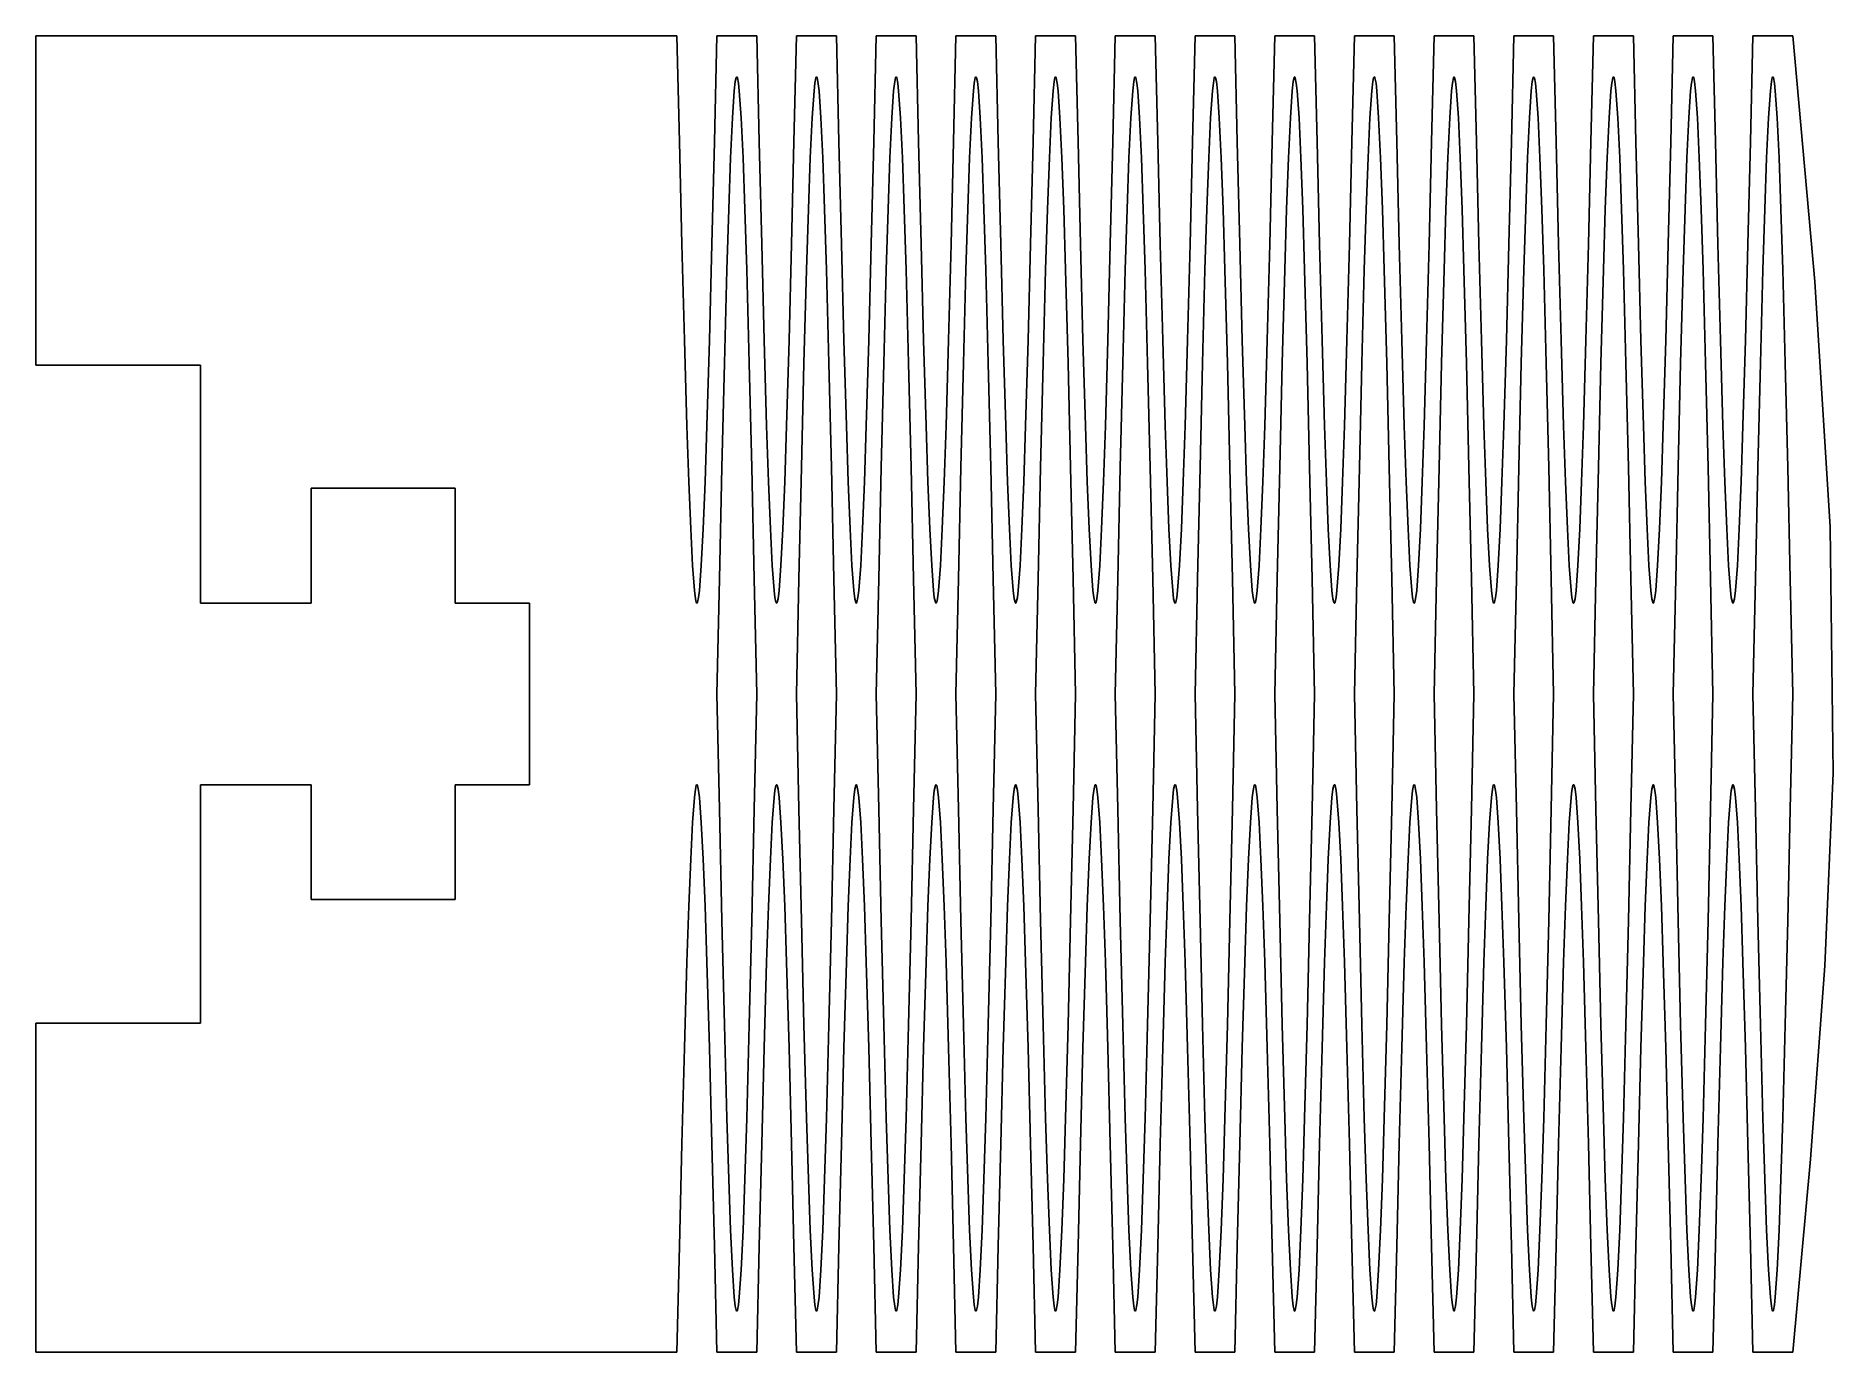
# Model space of a CAD drawing. Extents: x 1.25 to 2.61, y -1.71 to -0.71.
import ezdxf

# ---------------------------------------------------------------- set-up
doc = ezdxf.new("R2010")
doc.units = 0
doc.layers.add('VISIBLE', color=7, linetype='CONTINUOUS')

msp = doc.modelspace()

# ---------------------------------------------------------------- linework, layer by layer
at = {"layer": 'VISIBLE'}
for p, q in [((1.2487, -0.7135, 0.125), (1.7357, -0.7135, 0.125)), ((1.2487, -0.7135, 0.125), (1.2487, -0.9635, 0.125)), ((1.766, -0.7135, 0.125), (1.7963, -0.7135, 0.125)), ((1.8265, -0.7135, 0.125), (1.8568, -0.7135, 0.125)), ((1.9174, -0.7135, 0.125), (1.8871, -0.7135, 0.125)), ((1.9476, -0.7135, 0.125), (1.9779, -0.7135, 0.125)), ((2.0082, -0.7135, 0.125), (2.0385, -0.7135, 0.125)), ((2.099, -0.7135, 0.125), (2.0687, -0.7135, 0.125)), ((2.1596, -0.7135, 0.125), (2.1293, -0.7135, 0.125)), ((2.1898, -0.7135, 0.125), (2.2201, -0.7135, 0.125)), ((2.2504, -0.7135, 0.125), (2.2807, -0.7135, 0.125)), ((2.3412, -0.7135, 0.125), (2.3109, -0.7135, 0.125)), ((2.3715, -0.7135, 0.125), (2.4017, -0.7135, 0.125)), ((2.432, -0.7135, 0.125), (2.4623, -0.7135, 0.125)), ((2.5228, -0.7135, 0.125), (2.4926, -0.7135, 0.125)), ((2.5834, -0.7135, 0.125), (2.5531, -0.7135, 0.125)), ((1.2487, -0.9635, 0.125), (1.3737, -0.9635, 0.125)), ((1.3737, -0.9635, 0.125), (1.3737, -1.1445, 0.125)), ((1.4577, -1.1445, 0.125), (1.4577, -1.0572, 0.125)), ((1.4577, -1.0572, 0.125), (1.5671, -1.0572, 0.125)), ((1.5671, -1.0572, 0.125), (1.5671, -1.1445, 0.125)), ((1.3737, -1.1445, 0.125), (1.4577, -1.1445, 0.125)), ((1.5671, -1.1445, 0.125), (1.6237, -1.1445, 0.125)), ((1.6237, -1.2825, 0.125), (1.6237, -1.1445, 0.125)), ((1.3737, -1.2825, 0.125), (1.4577, -1.2825, 0.125)), ((1.3737, -1.4635, 0.125), (1.3737, -1.2825, 0.125)), ((1.4577, -1.2825, 0.125), (1.4577, -1.3697, 0.125)), ((1.5671, -1.2825, 0.125), (1.6237, -1.2825, 0.125)), ((1.5671, -1.3697, 0.125), (1.5671, -1.2825, 0.125)), ((1.4577, -1.3697, 0.125), (1.5671, -1.3697, 0.125)), ((1.2487, -1.4635, 0.125), (1.3737, -1.4635, 0.125)), ((1.2487, -1.7135, 0.125), (1.2487, -1.4635, 0.125)), ((1.2487, -1.7135, 0.125), (1.7357, -1.7135, 0.125)), ((1.766, -1.7135, 0.125), (1.7963, -1.7135, 0.125)), ((1.8265, -1.7135, 0.125), (1.8568, -1.7135, 0.125)), ((1.9174, -1.7135, 0.125), (1.8871, -1.7135, 0.125)), ((1.9476, -1.7135, 0.125), (1.9779, -1.7135, 0.125)), ((2.0082, -1.7135, 0.125), (2.0385, -1.7135, 0.125)), ((2.099, -1.7135, 0.125), (2.0687, -1.7135, 0.125)), ((2.1596, -1.7135, 0.125), (2.1293, -1.7135, 0.125)), ((2.1898, -1.7135, 0.125), (2.2201, -1.7135, 0.125)), ((2.2504, -1.7135, 0.125), (2.2807, -1.7135, 0.125)), ((2.3109, -1.7135, 0.125), (2.3412, -1.7135, 0.125)), ((2.3715, -1.7135, 0.125), (2.4017, -1.7135, 0.125)), ((2.432, -1.7135, 0.125), (2.4623, -1.7135, 0.125)), ((2.4926, -1.7135, 0.125), (2.5228, -1.7135, 0.125)), ((2.5531, -1.7135, 0.125), (2.5834, -1.7135, 0.125))]:
    msp.add_line(p, q, dxfattribs=at)
for points in [[(1.7357, -0.7135, 0.125), (1.7376, -0.7939, 0.125), (1.7395, -0.8717, 0.125), (1.7414, -0.9445, 0.125), (1.7433, -1.0098, 0.125), (1.7447, -1.0522, 0.125), (1.7461, -1.0879, 0.125), (1.7475, -1.1158, 0.125), (1.749, -1.1348, 0.125), (1.7498, -1.1412, 0.125), (1.7504, -1.1438, 0.125), (1.7506, -1.1443, 0.125), (1.7509, -1.1445, 0.125), (1.7511, -1.1443, 0.125), (1.7513, -1.1438, 0.125), (1.7521, -1.1401, 0.125), (1.7527, -1.1348, 0.125), (1.7542, -1.1158, 0.125), (1.7556, -1.0879, 0.125), (1.757, -1.0522, 0.125), (1.7584, -1.0098, 0.125), (1.7603, -0.9445, 0.125), (1.7622, -0.8717, 0.125), (1.7641, -0.7939, 0.125), (1.766, -0.7135, 0.125)], [(1.8265, -0.7135, 0.125), (1.8246, -0.7939, 0.125), (1.8228, -0.8717, 0.125), (1.8209, -0.9445, 0.125), (1.819, -1.0098, 0.125), (1.8176, -1.0522, 0.125), (1.8161, -1.0879, 0.125), (1.8147, -1.1158, 0.125), (1.8133, -1.1348, 0.125), (1.8125, -1.1412, 0.125), (1.8119, -1.1438, 0.125), (1.8116, -1.1443, 0.125), (1.8114, -1.1445, 0.125), (1.8112, -1.1443, 0.125), (1.8109, -1.1438, 0.125), (1.8101, -1.1401, 0.125), (1.8095, -1.1348, 0.125), (1.8081, -1.1158, 0.125), (1.8067, -1.0879, 0.125), (1.8053, -1.0522, 0.125), (1.8038, -1.0098, 0.125), (1.8019, -0.9445, 0.125), (1.8001, -0.8717, 0.125), (1.7982, -0.7939, 0.125), (1.7963, -0.7135, 0.125)], [(1.8568, -0.7135, 0.125), (1.8587, -0.7939, 0.125), (1.8606, -0.8717, 0.125), (1.8625, -0.9445, 0.125), (1.8644, -1.0098, 0.125), (1.8658, -1.0522, 0.125), (1.8672, -1.0879, 0.125), (1.8686, -1.1158, 0.125), (1.8701, -1.1348, 0.125), (1.8709, -1.1412, 0.125), (1.8715, -1.1438, 0.125), (1.8717, -1.1443, 0.125), (1.872, -1.1445, 0.125), (1.8722, -1.1443, 0.125), (1.8724, -1.1438, 0.125), (1.8732, -1.1401, 0.125), (1.8738, -1.1348, 0.125), (1.8753, -1.1158, 0.125), (1.8767, -1.0879, 0.125), (1.8781, -1.0522, 0.125), (1.8795, -1.0098, 0.125), (1.8814, -0.9445, 0.125), (1.8833, -0.8717, 0.125), (1.8852, -0.7939, 0.125), (1.8871, -0.7135, 0.125)], [(1.9476, -0.7135, 0.125), (1.9457, -0.7939, 0.125), (1.9439, -0.8717, 0.125), (1.942, -0.9445, 0.125), (1.9401, -1.0098, 0.125), (1.9387, -1.0522, 0.125), (1.9372, -1.0879, 0.125), (1.9358, -1.1158, 0.125), (1.9344, -1.1348, 0.125), (1.9336, -1.1412, 0.125), (1.933, -1.1438, 0.125), (1.9327, -1.1443, 0.125), (1.9325, -1.1445, 0.125), (1.9323, -1.1443, 0.125), (1.932, -1.1438, 0.125), (1.9312, -1.1401, 0.125), (1.9306, -1.1348, 0.125), (1.9292, -1.1158, 0.125), (1.9278, -1.0879, 0.125), (1.9264, -1.0522, 0.125), (1.9249, -1.0098, 0.125), (1.923, -0.9445, 0.125), (1.9211, -0.8717, 0.125), (1.9193, -0.7939, 0.125), (1.9174, -0.7135, 0.125)], [(1.9779, -0.7135, 0.125), (1.9798, -0.7939, 0.125), (1.9817, -0.8717, 0.125), (1.9836, -0.9445, 0.125), (1.9855, -1.0098, 0.125), (1.9869, -1.0522, 0.125), (1.9883, -1.0879, 0.125), (1.9897, -1.1158, 0.125), (1.9912, -1.1348, 0.125), (1.992, -1.1412, 0.125), (1.9926, -1.1438, 0.125), (1.9928, -1.1443, 0.125), (1.993, -1.1445, 0.125), (1.9933, -1.1443, 0.125), (1.9935, -1.1438, 0.125), (1.9943, -1.1401, 0.125), (1.9949, -1.1348, 0.125), (1.9964, -1.1158, 0.125), (1.9978, -1.0879, 0.125), (1.9992, -1.0522, 0.125), (2.0006, -1.0098, 0.125), (2.0025, -0.9445, 0.125), (2.0044, -0.8717, 0.125), (2.0063, -0.7939, 0.125), (2.0082, -0.7135, 0.125)], [(2.0687, -0.7135, 0.125), (2.0668, -0.7939, 0.125), (2.0649, -0.8717, 0.125), (2.0631, -0.9445, 0.125), (2.0612, -1.0098, 0.125), (2.0597, -1.0522, 0.125), (2.0583, -1.0879, 0.125), (2.0569, -1.1158, 0.125), (2.0555, -1.1348, 0.125), (2.0547, -1.1412, 0.125), (2.0541, -1.1438, 0.125), (2.0538, -1.1443, 0.125), (2.0536, -1.1445, 0.125), (2.0534, -1.1443, 0.125), (2.0531, -1.1438, 0.125), (2.0523, -1.1401, 0.125), (2.0517, -1.1348, 0.125), (2.0503, -1.1158, 0.125), (2.0489, -1.0879, 0.125), (2.0474, -1.0522, 0.125), (2.046, -1.0098, 0.125), (2.0441, -0.9445, 0.125), (2.0422, -0.8717, 0.125), (2.0404, -0.7939, 0.125), (2.0385, -0.7135, 0.125)], [(2.099, -0.7135, 0.125), (2.1009, -0.7939, 0.125), (2.1028, -0.8717, 0.125), (2.1047, -0.9445, 0.125), (2.1066, -1.0098, 0.125), (2.108, -1.0522, 0.125), (2.1094, -1.0879, 0.125), (2.1108, -1.1158, 0.125), (2.1123, -1.1348, 0.125), (2.113, -1.1412, 0.125), (2.1137, -1.1438, 0.125), (2.1139, -1.1443, 0.125), (2.1141, -1.1445, 0.125), (2.1144, -1.1443, 0.125), (2.1146, -1.1438, 0.125), (2.1154, -1.1401, 0.125), (2.116, -1.1348, 0.125), (2.1175, -1.1158, 0.125), (2.1189, -1.0879, 0.125), (2.1203, -1.0522, 0.125), (2.1217, -1.0098, 0.125), (2.1236, -0.9445, 0.125), (2.1255, -0.8717, 0.125), (2.1274, -0.7939, 0.125), (2.1293, -0.7135, 0.125)], [(2.1898, -0.7135, 0.125), (2.1879, -0.7939, 0.125), (2.186, -0.8717, 0.125), (2.1842, -0.9445, 0.125), (2.1823, -1.0098, 0.125), (2.1808, -1.0522, 0.125), (2.1794, -1.0879, 0.125), (2.178, -1.1158, 0.125), (2.1766, -1.1348, 0.125), (2.1758, -1.1412, 0.125), (2.1752, -1.1438, 0.125), (2.1749, -1.1443, 0.125), (2.1747, -1.1445, 0.125), (2.1745, -1.1443, 0.125), (2.1742, -1.1438, 0.125), (2.1734, -1.1401, 0.125), (2.1728, -1.1348, 0.125), (2.1714, -1.1158, 0.125), (2.17, -1.0879, 0.125), (2.1685, -1.0522, 0.125), (2.1671, -1.0098, 0.125), (2.1652, -0.9445, 0.125), (2.1633, -0.8717, 0.125), (2.1614, -0.7939, 0.125), (2.1596, -0.7135, 0.125)], [(2.2201, -0.7135, 0.125), (2.222, -0.7939, 0.125), (2.2239, -0.8717, 0.125), (2.2258, -0.9445, 0.125), (2.2277, -1.0098, 0.125), (2.2291, -1.0522, 0.125), (2.2305, -1.0879, 0.125), (2.2319, -1.1158, 0.125), (2.2333, -1.1348, 0.125), (2.2341, -1.1412, 0.125), (2.2348, -1.1438, 0.125), (2.235, -1.1443, 0.125), (2.2352, -1.1445, 0.125), (2.2355, -1.1443, 0.125), (2.2357, -1.1438, 0.125), (2.2365, -1.1401, 0.125), (2.2371, -1.1348, 0.125), (2.2386, -1.1158, 0.125), (2.24, -1.0879, 0.125), (2.2414, -1.0522, 0.125), (2.2428, -1.0098, 0.125), (2.2447, -0.9445, 0.125), (2.2466, -0.8717, 0.125), (2.2485, -0.7939, 0.125), (2.2504, -0.7135, 0.125)], [(2.3109, -0.7135, 0.125), (2.309, -0.7939, 0.125), (2.3071, -0.8717, 0.125), (2.3052, -0.9445, 0.125), (2.3034, -1.0098, 0.125), (2.3019, -1.0522, 0.125), (2.3005, -1.0879, 0.125), (2.2991, -1.1158, 0.125), (2.2977, -1.1348, 0.125), (2.2969, -1.1412, 0.125), (2.2963, -1.1438, 0.125), (2.296, -1.1443, 0.125), (2.2958, -1.1445, 0.125), (2.2956, -1.1443, 0.125), (2.2953, -1.1438, 0.125), (2.2945, -1.1401, 0.125), (2.2939, -1.1348, 0.125), (2.2925, -1.1158, 0.125), (2.2911, -1.0879, 0.125), (2.2896, -1.0522, 0.125), (2.2882, -1.0098, 0.125), (2.2863, -0.9445, 0.125), (2.2844, -0.8717, 0.125), (2.2825, -0.7939, 0.125), (2.2807, -0.7135, 0.125)], [(2.3412, -0.7135, 0.125), (2.3431, -0.7939, 0.125), (2.345, -0.8717, 0.125), (2.3469, -0.9445, 0.125), (2.3488, -1.0098, 0.125), (2.3502, -1.0522, 0.125), (2.3516, -1.0879, 0.125), (2.353, -1.1158, 0.125), (2.3544, -1.1348, 0.125), (2.3552, -1.1412, 0.125), (2.3559, -1.1438, 0.125), (2.3561, -1.1443, 0.125), (2.3563, -1.1445, 0.125), (2.3566, -1.1443, 0.125), (2.3568, -1.1438, 0.125), (2.3576, -1.1401, 0.125), (2.3582, -1.1348, 0.125), (2.3596, -1.1158, 0.125), (2.3611, -1.0879, 0.125), (2.3625, -1.0522, 0.125), (2.3639, -1.0098, 0.125), (2.3658, -0.9445, 0.125), (2.3677, -0.8717, 0.125), (2.3696, -0.7939, 0.125), (2.3715, -0.7135, 0.125)], [(2.432, -0.7135, 0.125), (2.4301, -0.7939, 0.125), (2.4282, -0.8717, 0.125), (2.4263, -0.9445, 0.125), (2.4245, -1.0098, 0.125), (2.423, -1.0522, 0.125), (2.4216, -1.0879, 0.125), (2.4202, -1.1158, 0.125), (2.4188, -1.1348, 0.125), (2.418, -1.1412, 0.125), (2.4174, -1.1438, 0.125), (2.4171, -1.1443, 0.125), (2.4169, -1.1445, 0.125), (2.4166, -1.1443, 0.125), (2.4164, -1.1438, 0.125), (2.4156, -1.1401, 0.125), (2.415, -1.1348, 0.125), (2.4136, -1.1158, 0.125), (2.4122, -1.0879, 0.125), (2.4107, -1.0522, 0.125), (2.4093, -1.0098, 0.125), (2.4074, -0.9445, 0.125), (2.4055, -0.8717, 0.125), (2.4036, -0.7939, 0.125), (2.4017, -0.7135, 0.125)], [(2.4623, -0.7135, 0.125), (2.4642, -0.7939, 0.125), (2.4661, -0.8717, 0.125), (2.468, -0.9445, 0.125), (2.4699, -1.0098, 0.125), (2.4713, -1.0522, 0.125), (2.4727, -1.0879, 0.125), (2.4741, -1.1158, 0.125), (2.4755, -1.1348, 0.125), (2.4763, -1.1412, 0.125), (2.477, -1.1438, 0.125), (2.4772, -1.1443, 0.125), (2.4774, -1.1445, 0.125), (2.4777, -1.1443, 0.125), (2.4779, -1.1438, 0.125), (2.4787, -1.1401, 0.125), (2.4793, -1.1348, 0.125), (2.4807, -1.1158, 0.125), (2.4822, -1.0879, 0.125), (2.4836, -1.0522, 0.125), (2.485, -1.0098, 0.125), (2.4869, -0.9445, 0.125), (2.4888, -0.8717, 0.125), (2.4907, -0.7939, 0.125), (2.4926, -0.7135, 0.125)], [(2.5531, -0.7135, 0.125), (2.5512, -0.7939, 0.125), (2.5493, -0.8717, 0.125), (2.5474, -0.9445, 0.125), (2.5455, -1.0098, 0.125), (2.5441, -1.0522, 0.125), (2.5427, -1.0879, 0.125), (2.5413, -1.1158, 0.125), (2.5399, -1.1348, 0.125), (2.5391, -1.1412, 0.125), (2.5385, -1.1438, 0.125), (2.5382, -1.1443, 0.125), (2.538, -1.1445, 0.125), (2.5377, -1.1443, 0.125), (2.5375, -1.1438, 0.125), (2.5367, -1.1401, 0.125), (2.5361, -1.1348, 0.125), (2.5347, -1.1158, 0.125), (2.5332, -1.0879, 0.125), (2.5318, -1.0522, 0.125), (2.5304, -1.0098, 0.125), (2.5285, -0.9445, 0.125), (2.5266, -0.8717, 0.125), (2.5247, -0.7939, 0.125), (2.5228, -0.7135, 0.125)], [(2.5834, -0.7135, 0.125), (2.6001, -0.9001, 0.125), (2.6119, -1.0868, 0.125), (2.614, -1.2735, 0.125), (2.6078, -1.4201, 0.125), (2.5968, -1.5668, 0.125), (2.5834, -1.7135, 0.125)], [(1.766, -1.2135, 0.125), (1.7679, -1.126, 0.125), (1.7698, -1.0413, 0.125), (1.7717, -0.9621, 0.125), (1.7736, -0.8911, 0.125), (1.775, -0.845, 0.125), (1.7764, -0.8061, 0.125), (1.7778, -0.7758, 0.125), (1.7792, -0.7552, 0.125), (1.78, -0.7482, 0.125), (1.7807, -0.7453, 0.125), (1.7809, -0.7448, 0.125), (1.7811, -0.7446, 0.125), (1.7814, -0.7448, 0.125), (1.7816, -0.7453, 0.125), (1.7824, -0.7494, 0.125), (1.783, -0.7552, 0.125), (1.7844, -0.7758, 0.125), (1.7859, -0.8061, 0.125), (1.7873, -0.845, 0.125), (1.7887, -0.8911, 0.125), (1.7906, -0.9621, 0.125), (1.7925, -1.0413, 0.125), (1.7944, -1.126, 0.125), (1.7963, -1.2135, 0.125)], [(1.8568, -1.2135, 0.125), (1.8549, -1.126, 0.125), (1.853, -1.0413, 0.125), (1.8511, -0.9621, 0.125), (1.8492, -0.8911, 0.125), (1.8478, -0.845, 0.125), (1.8464, -0.8061, 0.125), (1.845, -0.7758, 0.125), (1.8436, -0.7552, 0.125), (1.8428, -0.7482, 0.125), (1.8422, -0.7453, 0.125), (1.8419, -0.7448, 0.125), (1.8417, -0.7446, 0.125), (1.8414, -0.7448, 0.125), (1.8412, -0.7453, 0.125), (1.8404, -0.7494, 0.125), (1.8398, -0.7552, 0.125), (1.8384, -0.7758, 0.125), (1.8369, -0.8061, 0.125), (1.8355, -0.845, 0.125), (1.8341, -0.8911, 0.125), (1.8322, -0.9621, 0.125), (1.8303, -1.0413, 0.125), (1.8284, -1.126, 0.125), (1.8265, -1.2135, 0.125)], [(1.8871, -1.2135, 0.125), (1.889, -1.126, 0.125), (1.8909, -1.0413, 0.125), (1.8928, -0.9621, 0.125), (1.8947, -0.8911, 0.125), (1.8961, -0.845, 0.125), (1.8975, -0.8061, 0.125), (1.8989, -0.7758, 0.125), (1.9003, -0.7552, 0.125), (1.9011, -0.7482, 0.125), (1.9018, -0.7453, 0.125), (1.902, -0.7448, 0.125), (1.9022, -0.7446, 0.125), (1.9025, -0.7448, 0.125), (1.9027, -0.7453, 0.125), (1.9035, -0.7494, 0.125), (1.9041, -0.7552, 0.125), (1.9055, -0.7758, 0.125), (1.907, -0.8061, 0.125), (1.9084, -0.845, 0.125), (1.9098, -0.8911, 0.125), (1.9117, -0.9621, 0.125), (1.9136, -1.0413, 0.125), (1.9155, -1.126, 0.125), (1.9174, -1.2135, 0.125)], [(1.9779, -1.2135, 0.125), (1.976, -1.126, 0.125), (1.9741, -1.0413, 0.125), (1.9722, -0.9621, 0.125), (1.9703, -0.8911, 0.125), (1.9689, -0.845, 0.125), (1.9675, -0.8061, 0.125), (1.9661, -0.7758, 0.125), (1.9647, -0.7552, 0.125), (1.9639, -0.7482, 0.125), (1.9632, -0.7453, 0.125), (1.963, -0.7448, 0.125), (1.9628, -0.7446, 0.125), (1.9625, -0.7448, 0.125), (1.9623, -0.7453, 0.125), (1.9615, -0.7494, 0.125), (1.9609, -0.7552, 0.125), (1.9595, -0.7758, 0.125), (1.958, -0.8061, 0.125), (1.9566, -0.845, 0.125), (1.9552, -0.8911, 0.125), (1.9533, -0.9621, 0.125), (1.9514, -1.0413, 0.125), (1.9495, -1.126, 0.125), (1.9476, -1.2135, 0.125)], [(2.0082, -1.2135, 0.125), (2.0101, -1.126, 0.125), (2.012, -1.0413, 0.125), (2.0139, -0.9621, 0.125), (2.0158, -0.8911, 0.125), (2.0172, -0.845, 0.125), (2.0186, -0.8061, 0.125), (2.02, -0.7758, 0.125), (2.0214, -0.7552, 0.125), (2.0222, -0.7482, 0.125), (2.0228, -0.7453, 0.125), (2.0231, -0.7448, 0.125), (2.0233, -0.7446, 0.125), (2.0236, -0.7448, 0.125), (2.0238, -0.7453, 0.125), (2.0246, -0.7494, 0.125), (2.0252, -0.7552, 0.125), (2.0266, -0.7758, 0.125), (2.0281, -0.8061, 0.125), (2.0295, -0.845, 0.125), (2.0309, -0.8911, 0.125), (2.0328, -0.9621, 0.125), (2.0347, -1.0413, 0.125), (2.0366, -1.126, 0.125), (2.0385, -1.2135, 0.125)], [(2.0687, -1.2135, 0.125), (2.0706, -1.126, 0.125), (2.0725, -1.0413, 0.125), (2.0744, -0.9621, 0.125), (2.0763, -0.8911, 0.125), (2.0777, -0.845, 0.125), (2.0791, -0.8061, 0.125), (2.0806, -0.7758, 0.125), (2.082, -0.7552, 0.125), (2.0828, -0.7482, 0.125), (2.0834, -0.7453, 0.125), (2.0836, -0.7448, 0.125), (2.0839, -0.7446, 0.125), (2.0841, -0.7448, 0.125), (2.0843, -0.7453, 0.125), (2.0851, -0.7494, 0.125), (2.0858, -0.7552, 0.125), (2.0872, -0.7758, 0.125), (2.0886, -0.8061, 0.125), (2.09, -0.845, 0.125), (2.0914, -0.8911, 0.125), (2.0933, -0.9621, 0.125), (2.0952, -1.0413, 0.125), (2.0971, -1.126, 0.125), (2.099, -1.2135, 0.125)], [(2.1596, -1.2135, 0.125), (2.1577, -1.126, 0.125), (2.1558, -1.0413, 0.125), (2.1539, -0.9621, 0.125), (2.152, -0.8911, 0.125), (2.1506, -0.845, 0.125), (2.1491, -0.8061, 0.125), (2.1477, -0.7758, 0.125), (2.1463, -0.7552, 0.125), (2.1455, -0.7482, 0.125), (2.1449, -0.7453, 0.125), (2.1447, -0.7448, 0.125), (2.1444, -0.7446, 0.125), (2.1442, -0.7448, 0.125), (2.1439, -0.7453, 0.125), (2.1432, -0.7494, 0.125), (2.1425, -0.7552, 0.125), (2.1411, -0.7758, 0.125), (2.1397, -0.8061, 0.125), (2.1383, -0.845, 0.125), (2.1368, -0.8911, 0.125), (2.135, -0.9621, 0.125), (2.1331, -1.0413, 0.125), (2.1312, -1.126, 0.125), (2.1293, -1.2135, 0.125)], [(2.1898, -1.2135, 0.125), (2.1917, -1.126, 0.125), (2.1936, -1.0413, 0.125), (2.1955, -0.9621, 0.125), (2.1974, -0.8911, 0.125), (2.1988, -0.845, 0.125), (2.2002, -0.8061, 0.125), (2.2017, -0.7758, 0.125), (2.2031, -0.7552, 0.125), (2.2039, -0.7482, 0.125), (2.2045, -0.7453, 0.125), (2.2047, -0.7448, 0.125), (2.205, -0.7446, 0.125), (2.2052, -0.7448, 0.125), (2.2054, -0.7453, 0.125), (2.2062, -0.7494, 0.125), (2.2069, -0.7552, 0.125), (2.2083, -0.7758, 0.125), (2.2097, -0.8061, 0.125), (2.2111, -0.845, 0.125), (2.2125, -0.8911, 0.125), (2.2144, -0.9621, 0.125), (2.2163, -1.0413, 0.125), (2.2182, -1.126, 0.125), (2.2201, -1.2135, 0.125)], [(2.2504, -1.2135, 0.125), (2.2523, -1.126, 0.125), (2.2542, -1.0413, 0.125), (2.2561, -0.9621, 0.125), (2.2579, -0.8911, 0.125), (2.2594, -0.845, 0.125), (2.2608, -0.8061, 0.125), (2.2622, -0.7758, 0.125), (2.2636, -0.7552, 0.125), (2.2644, -0.7482, 0.125), (2.265, -0.7453, 0.125), (2.2653, -0.7448, 0.125), (2.2655, -0.7446, 0.125), (2.2658, -0.7448, 0.125), (2.266, -0.7453, 0.125), (2.2668, -0.7494, 0.125), (2.2674, -0.7552, 0.125), (2.2688, -0.7758, 0.125), (2.2702, -0.8061, 0.125), (2.2717, -0.845, 0.125), (2.2731, -0.8911, 0.125), (2.275, -0.9621, 0.125), (2.2769, -1.0413, 0.125), (2.2788, -1.126, 0.125), (2.2807, -1.2135, 0.125)], [(2.3412, -1.2135, 0.125), (2.3393, -1.126, 0.125), (2.3374, -1.0413, 0.125), (2.3355, -0.9621, 0.125), (2.3336, -0.8911, 0.125), (2.3322, -0.845, 0.125), (2.3308, -0.8061, 0.125), (2.3294, -0.7758, 0.125), (2.328, -0.7552, 0.125), (2.3272, -0.7482, 0.125), (2.3265, -0.7453, 0.125), (2.3263, -0.7448, 0.125), (2.3261, -0.7446, 0.125), (2.3258, -0.7448, 0.125), (2.3256, -0.7453, 0.125), (2.3248, -0.7494, 0.125), (2.3242, -0.7552, 0.125), (2.3228, -0.7758, 0.125), (2.3213, -0.8061, 0.125), (2.3199, -0.845, 0.125), (2.3185, -0.8911, 0.125), (2.3166, -0.9621, 0.125), (2.3147, -1.0413, 0.125), (2.3128, -1.126, 0.125), (2.3109, -1.2135, 0.125)], [(2.3715, -1.2135, 0.125), (2.3734, -1.126, 0.125), (2.3753, -1.0413, 0.125), (2.3771, -0.9621, 0.125), (2.379, -0.8911, 0.125), (2.3805, -0.845, 0.125), (2.3819, -0.8061, 0.125), (2.3833, -0.7758, 0.125), (2.3847, -0.7552, 0.125), (2.3855, -0.7482, 0.125), (2.3861, -0.7453, 0.125), (2.3864, -0.7448, 0.125), (2.3866, -0.7446, 0.125), (2.3868, -0.7448, 0.125), (2.3871, -0.7453, 0.125), (2.3879, -0.7494, 0.125), (2.3885, -0.7552, 0.125), (2.3899, -0.7758, 0.125), (2.3913, -0.8061, 0.125), (2.3928, -0.845, 0.125), (2.3942, -0.8911, 0.125), (2.3961, -0.9621, 0.125), (2.398, -1.0413, 0.125), (2.3999, -1.126, 0.125), (2.4017, -1.2135, 0.125)], [(2.4623, -1.2135, 0.125), (2.4604, -1.126, 0.125), (2.4585, -1.0413, 0.125), (2.4566, -0.9621, 0.125), (2.4547, -0.8911, 0.125), (2.4533, -0.845, 0.125), (2.4519, -0.8061, 0.125), (2.4505, -0.7758, 0.125), (2.449, -0.7552, 0.125), (2.4483, -0.7482, 0.125), (2.4476, -0.7453, 0.125), (2.4474, -0.7448, 0.125), (2.4472, -0.7446, 0.125), (2.4469, -0.7448, 0.125), (2.4467, -0.7453, 0.125), (2.4459, -0.7494, 0.125), (2.4453, -0.7552, 0.125), (2.4438, -0.7758, 0.125), (2.4424, -0.8061, 0.125), (2.441, -0.845, 0.125), (2.4396, -0.8911, 0.125), (2.4377, -0.9621, 0.125), (2.4358, -1.0413, 0.125), (2.4339, -1.126, 0.125), (2.432, -1.2135, 0.125)], [(2.5228, -1.2135, 0.125), (2.521, -1.126, 0.125), (2.5191, -1.0413, 0.125), (2.5172, -0.9621, 0.125), (2.5153, -0.8911, 0.125), (2.5139, -0.845, 0.125), (2.5124, -0.8061, 0.125), (2.511, -0.7758, 0.125), (2.5096, -0.7552, 0.125), (2.5088, -0.7482, 0.125), (2.5082, -0.7453, 0.125), (2.5079, -0.7448, 0.125), (2.5077, -0.7446, 0.125), (2.5075, -0.7448, 0.125), (2.5072, -0.7453, 0.125), (2.5064, -0.7494, 0.125), (2.5058, -0.7552, 0.125), (2.5044, -0.7758, 0.125), (2.503, -0.8061, 0.125), (2.5016, -0.845, 0.125), (2.5001, -0.8911, 0.125), (2.4982, -0.9621, 0.125), (2.4964, -1.0413, 0.125), (2.4945, -1.126, 0.125), (2.4926, -1.2135, 0.125)], [(2.5531, -1.2135, 0.125), (2.555, -1.126, 0.125), (2.5569, -1.0413, 0.125), (2.5588, -0.9621, 0.125), (2.5607, -0.8911, 0.125), (2.5621, -0.845, 0.125), (2.5635, -0.8061, 0.125), (2.5649, -0.7758, 0.125), (2.5664, -0.7552, 0.125), (2.5672, -0.7482, 0.125), (2.5678, -0.7453, 0.125), (2.568, -0.7448, 0.125), (2.5683, -0.7446, 0.125), (2.5685, -0.7448, 0.125), (2.5687, -0.7453, 0.125), (2.5695, -0.7494, 0.125), (2.5701, -0.7552, 0.125), (2.5716, -0.7758, 0.125), (2.573, -0.8061, 0.125), (2.5744, -0.845, 0.125), (2.5758, -0.8911, 0.125), (2.5777, -0.9621, 0.125), (2.5796, -1.0413, 0.125), (2.5815, -1.126, 0.125), (2.5834, -1.2135, 0.125)], [(1.766, -1.2135, 0.125), (1.7679, -1.3009, 0.125), (1.7698, -1.3856, 0.125), (1.7717, -1.4648, 0.125), (1.7736, -1.5358, 0.125), (1.775, -1.582, 0.125), (1.7764, -1.6208, 0.125), (1.7778, -1.6511, 0.125), (1.7792, -1.6718, 0.125), (1.78, -1.6787, 0.125), (1.7807, -1.6816, 0.125), (1.7809, -1.6821, 0.125), (1.7811, -1.6823, 0.125), (1.7814, -1.6821, 0.125), (1.7816, -1.6816, 0.125), (1.7824, -1.6775, 0.125), (1.783, -1.6718, 0.125), (1.7844, -1.6511, 0.125), (1.7859, -1.6208, 0.125), (1.7873, -1.582, 0.125), (1.7887, -1.5358, 0.125), (1.7906, -1.4648, 0.125), (1.7925, -1.3856, 0.125), (1.7944, -1.3009, 0.125), (1.7963, -1.2135, 0.125)], [(1.8568, -1.2135, 0.125), (1.8549, -1.3009, 0.125), (1.853, -1.3856, 0.125), (1.8511, -1.4648, 0.125), (1.8492, -1.5358, 0.125), (1.8478, -1.582, 0.125), (1.8464, -1.6208, 0.125), (1.845, -1.6511, 0.125), (1.8436, -1.6718, 0.125), (1.8428, -1.6787, 0.125), (1.8422, -1.6816, 0.125), (1.8419, -1.6821, 0.125), (1.8417, -1.6823, 0.125), (1.8414, -1.6821, 0.125), (1.8412, -1.6816, 0.125), (1.8404, -1.6775, 0.125), (1.8398, -1.6718, 0.125), (1.8384, -1.6511, 0.125), (1.8369, -1.6208, 0.125), (1.8355, -1.582, 0.125), (1.8341, -1.5358, 0.125), (1.8322, -1.4648, 0.125), (1.8303, -1.3856, 0.125), (1.8284, -1.3009, 0.125), (1.8265, -1.2135, 0.125)], [(1.8871, -1.2135, 0.125), (1.889, -1.3009, 0.125), (1.8909, -1.3856, 0.125), (1.8928, -1.4648, 0.125), (1.8947, -1.5358, 0.125), (1.8961, -1.582, 0.125), (1.8975, -1.6208, 0.125), (1.8989, -1.6511, 0.125), (1.9003, -1.6718, 0.125), (1.9011, -1.6787, 0.125), (1.9018, -1.6816, 0.125), (1.902, -1.6821, 0.125), (1.9022, -1.6823, 0.125), (1.9025, -1.6821, 0.125), (1.9027, -1.6816, 0.125), (1.9035, -1.6775, 0.125), (1.9041, -1.6718, 0.125), (1.9055, -1.6511, 0.125), (1.907, -1.6208, 0.125), (1.9084, -1.582, 0.125), (1.9098, -1.5358, 0.125), (1.9117, -1.4648, 0.125), (1.9136, -1.3856, 0.125), (1.9155, -1.3009, 0.125), (1.9174, -1.2135, 0.125)], [(1.9779, -1.2135, 0.125), (1.976, -1.3009, 0.125), (1.9741, -1.3856, 0.125), (1.9722, -1.4648, 0.125), (1.9703, -1.5358, 0.125), (1.9689, -1.582, 0.125), (1.9675, -1.6208, 0.125), (1.9661, -1.6511, 0.125), (1.9647, -1.6718, 0.125), (1.9639, -1.6787, 0.125), (1.9632, -1.6816, 0.125), (1.963, -1.6821, 0.125), (1.9628, -1.6823, 0.125), (1.9625, -1.6821, 0.125), (1.9623, -1.6816, 0.125), (1.9615, -1.6775, 0.125), (1.9609, -1.6718, 0.125), (1.9595, -1.6511, 0.125), (1.958, -1.6208, 0.125), (1.9566, -1.582, 0.125), (1.9552, -1.5358, 0.125), (1.9533, -1.4648, 0.125), (1.9514, -1.3856, 0.125), (1.9495, -1.3009, 0.125), (1.9476, -1.2135, 0.125)], [(2.0082, -1.2135, 0.125), (2.0101, -1.3009, 0.125), (2.012, -1.3856, 0.125), (2.0139, -1.4648, 0.125), (2.0158, -1.5358, 0.125), (2.0172, -1.582, 0.125), (2.0186, -1.6208, 0.125), (2.02, -1.6511, 0.125), (2.0214, -1.6718, 0.125), (2.0222, -1.6787, 0.125), (2.0228, -1.6816, 0.125), (2.0231, -1.6821, 0.125), (2.0233, -1.6823, 0.125), (2.0236, -1.6821, 0.125), (2.0238, -1.6816, 0.125), (2.0246, -1.6775, 0.125), (2.0252, -1.6718, 0.125), (2.0266, -1.6511, 0.125), (2.0281, -1.6208, 0.125), (2.0295, -1.582, 0.125), (2.0309, -1.5358, 0.125), (2.0328, -1.4648, 0.125), (2.0347, -1.3856, 0.125), (2.0366, -1.3009, 0.125), (2.0385, -1.2135, 0.125)], [(2.0687, -1.2135, 0.125), (2.0706, -1.3009, 0.125), (2.0725, -1.3856, 0.125), (2.0744, -1.4648, 0.125), (2.0763, -1.5358, 0.125), (2.0777, -1.582, 0.125), (2.0791, -1.6208, 0.125), (2.0806, -1.6511, 0.125), (2.082, -1.6718, 0.125), (2.0828, -1.6787, 0.125), (2.0834, -1.6816, 0.125), (2.0836, -1.6821, 0.125), (2.0839, -1.6823, 0.125), (2.0841, -1.6821, 0.125), (2.0843, -1.6816, 0.125), (2.0851, -1.6775, 0.125), (2.0858, -1.6718, 0.125), (2.0872, -1.6511, 0.125), (2.0886, -1.6208, 0.125), (2.09, -1.582, 0.125), (2.0914, -1.5358, 0.125), (2.0933, -1.4648, 0.125), (2.0952, -1.3856, 0.125), (2.0971, -1.3009, 0.125), (2.099, -1.2135, 0.125)], [(2.1596, -1.2135, 0.125), (2.1577, -1.3009, 0.125), (2.1558, -1.3856, 0.125), (2.1539, -1.4648, 0.125), (2.152, -1.5358, 0.125), (2.1506, -1.582, 0.125), (2.1491, -1.6208, 0.125), (2.1477, -1.6511, 0.125), (2.1463, -1.6718, 0.125), (2.1455, -1.6787, 0.125), (2.1449, -1.6816, 0.125), (2.1447, -1.6821, 0.125), (2.1444, -1.6823, 0.125), (2.1442, -1.6821, 0.125), (2.1439, -1.6816, 0.125), (2.1432, -1.6775, 0.125), (2.1425, -1.6718, 0.125), (2.1411, -1.6511, 0.125), (2.1397, -1.6208, 0.125), (2.1383, -1.582, 0.125), (2.1368, -1.5358, 0.125), (2.135, -1.4648, 0.125), (2.1331, -1.3856, 0.125), (2.1312, -1.3009, 0.125), (2.1293, -1.2135, 0.125)], [(2.1898, -1.2135, 0.125), (2.1917, -1.3009, 0.125), (2.1936, -1.3856, 0.125), (2.1955, -1.4648, 0.125), (2.1974, -1.5358, 0.125), (2.1988, -1.582, 0.125), (2.2002, -1.6208, 0.125), (2.2017, -1.6511, 0.125), (2.2031, -1.6718, 0.125), (2.2039, -1.6787, 0.125), (2.2045, -1.6816, 0.125), (2.2047, -1.6821, 0.125), (2.205, -1.6823, 0.125), (2.2052, -1.6821, 0.125), (2.2054, -1.6816, 0.125), (2.2062, -1.6775, 0.125), (2.2069, -1.6718, 0.125), (2.2083, -1.6511, 0.125), (2.2097, -1.6208, 0.125), (2.2111, -1.582, 0.125), (2.2125, -1.5358, 0.125), (2.2144, -1.4648, 0.125), (2.2163, -1.3856, 0.125), (2.2182, -1.3009, 0.125), (2.2201, -1.2135, 0.125)], [(2.2504, -1.2135, 0.125), (2.2523, -1.3009, 0.125), (2.2542, -1.3856, 0.125), (2.2561, -1.4648, 0.125), (2.2579, -1.5358, 0.125), (2.2594, -1.582, 0.125), (2.2608, -1.6208, 0.125), (2.2622, -1.6511, 0.125), (2.2636, -1.6718, 0.125), (2.2644, -1.6787, 0.125), (2.265, -1.6816, 0.125), (2.2653, -1.6821, 0.125), (2.2655, -1.6823, 0.125), (2.2658, -1.6821, 0.125), (2.266, -1.6816, 0.125), (2.2668, -1.6775, 0.125), (2.2674, -1.6718, 0.125), (2.2688, -1.6511, 0.125), (2.2702, -1.6208, 0.125), (2.2717, -1.582, 0.125), (2.2731, -1.5358, 0.125), (2.275, -1.4648, 0.125), (2.2769, -1.3856, 0.125), (2.2788, -1.3009, 0.125), (2.2807, -1.2135, 0.125)], [(2.3412, -1.2135, 0.125), (2.3393, -1.3009, 0.125), (2.3374, -1.3856, 0.125), (2.3355, -1.4648, 0.125), (2.3336, -1.5358, 0.125), (2.3322, -1.582, 0.125), (2.3308, -1.6208, 0.125), (2.3294, -1.6511, 0.125), (2.328, -1.6718, 0.125), (2.3272, -1.6787, 0.125), (2.3265, -1.6816, 0.125), (2.3263, -1.6821, 0.125), (2.3261, -1.6823, 0.125), (2.3258, -1.6821, 0.125), (2.3256, -1.6816, 0.125), (2.3248, -1.6775, 0.125), (2.3242, -1.6718, 0.125), (2.3228, -1.6511, 0.125), (2.3213, -1.6208, 0.125), (2.3199, -1.582, 0.125), (2.3185, -1.5358, 0.125), (2.3166, -1.4648, 0.125), (2.3147, -1.3856, 0.125), (2.3128, -1.3009, 0.125), (2.3109, -1.2135, 0.125)], [(2.3715, -1.2135, 0.125), (2.3734, -1.3009, 0.125), (2.3753, -1.3856, 0.125), (2.3771, -1.4648, 0.125), (2.379, -1.5358, 0.125), (2.3805, -1.582, 0.125), (2.3819, -1.6208, 0.125), (2.3833, -1.6511, 0.125), (2.3847, -1.6718, 0.125), (2.3855, -1.6787, 0.125), (2.3861, -1.6816, 0.125), (2.3864, -1.6821, 0.125), (2.3866, -1.6823, 0.125), (2.3868, -1.6821, 0.125), (2.3871, -1.6816, 0.125), (2.3879, -1.6775, 0.125), (2.3885, -1.6718, 0.125), (2.3899, -1.6511, 0.125), (2.3913, -1.6208, 0.125), (2.3928, -1.582, 0.125), (2.3942, -1.5358, 0.125), (2.3961, -1.4648, 0.125), (2.398, -1.3856, 0.125), (2.3999, -1.3009, 0.125), (2.4017, -1.2135, 0.125)], [(2.4623, -1.2135, 0.125), (2.4604, -1.3009, 0.125), (2.4585, -1.3856, 0.125), (2.4566, -1.4648, 0.125), (2.4547, -1.5358, 0.125), (2.4533, -1.582, 0.125), (2.4519, -1.6208, 0.125), (2.4505, -1.6511, 0.125), (2.449, -1.6718, 0.125), (2.4483, -1.6787, 0.125), (2.4476, -1.6816, 0.125), (2.4474, -1.6821, 0.125), (2.4472, -1.6823, 0.125), (2.4469, -1.6821, 0.125), (2.4467, -1.6816, 0.125), (2.4459, -1.6775, 0.125), (2.4453, -1.6718, 0.125), (2.4438, -1.6511, 0.125), (2.4424, -1.6208, 0.125), (2.441, -1.582, 0.125), (2.4396, -1.5358, 0.125), (2.4377, -1.4648, 0.125), (2.4358, -1.3856, 0.125), (2.4339, -1.3009, 0.125), (2.432, -1.2135, 0.125)], [(2.5228, -1.2135, 0.125), (2.521, -1.3009, 0.125), (2.5191, -1.3856, 0.125), (2.5172, -1.4648, 0.125), (2.5153, -1.5358, 0.125), (2.5139, -1.582, 0.125), (2.5124, -1.6208, 0.125), (2.511, -1.6511, 0.125), (2.5096, -1.6718, 0.125), (2.5088, -1.6787, 0.125), (2.5082, -1.6816, 0.125), (2.5079, -1.6821, 0.125), (2.5077, -1.6823, 0.125), (2.5075, -1.6821, 0.125), (2.5072, -1.6816, 0.125), (2.5064, -1.6775, 0.125), (2.5058, -1.6718, 0.125), (2.5044, -1.6511, 0.125), (2.503, -1.6208, 0.125), (2.5016, -1.582, 0.125), (2.5001, -1.5358, 0.125), (2.4982, -1.4648, 0.125), (2.4964, -1.3856, 0.125), (2.4945, -1.3009, 0.125), (2.4926, -1.2135, 0.125)], [(2.5531, -1.2135, 0.125), (2.555, -1.3009, 0.125), (2.5569, -1.3856, 0.125), (2.5588, -1.4648, 0.125), (2.5607, -1.5358, 0.125), (2.5621, -1.582, 0.125), (2.5635, -1.6208, 0.125), (2.5649, -1.6511, 0.125), (2.5664, -1.6718, 0.125), (2.5672, -1.6787, 0.125), (2.5678, -1.6816, 0.125), (2.568, -1.6821, 0.125), (2.5683, -1.6823, 0.125), (2.5685, -1.6821, 0.125), (2.5687, -1.6816, 0.125), (2.5695, -1.6775, 0.125), (2.5701, -1.6718, 0.125), (2.5716, -1.6511, 0.125), (2.573, -1.6208, 0.125), (2.5744, -1.582, 0.125), (2.5758, -1.5358, 0.125), (2.5777, -1.4648, 0.125), (2.5796, -1.3856, 0.125), (2.5815, -1.3009, 0.125), (2.5834, -1.2135, 0.125)], [(1.7357, -1.7135, 0.125), (1.7376, -1.6331, 0.125), (1.7395, -1.5552, 0.125), (1.7414, -1.4824, 0.125), (1.7433, -1.4172, 0.125), (1.7447, -1.3747, 0.125), (1.7461, -1.339, 0.125), (1.7475, -1.3111, 0.125), (1.749, -1.2921, 0.125), (1.7498, -1.2858, 0.125), (1.7504, -1.2831, 0.125), (1.7506, -1.2826, 0.125), (1.7509, -1.2825, 0.125), (1.7511, -1.2826, 0.125), (1.7513, -1.2831, 0.125), (1.7521, -1.2869, 0.125), (1.7527, -1.2921, 0.125), (1.7542, -1.3111, 0.125), (1.7556, -1.339, 0.125), (1.757, -1.3747, 0.125), (1.7584, -1.4172, 0.125), (1.7603, -1.4824, 0.125), (1.7622, -1.5552, 0.125), (1.7641, -1.6331, 0.125), (1.766, -1.7135, 0.125)], [(1.8265, -1.7135, 0.125), (1.8246, -1.6331, 0.125), (1.8228, -1.5552, 0.125), (1.8209, -1.4824, 0.125), (1.819, -1.4172, 0.125), (1.8176, -1.3747, 0.125), (1.8161, -1.339, 0.125), (1.8147, -1.3111, 0.125), (1.8133, -1.2921, 0.125), (1.8125, -1.2858, 0.125), (1.8119, -1.2831, 0.125), (1.8116, -1.2826, 0.125), (1.8114, -1.2825, 0.125), (1.8112, -1.2826, 0.125), (1.8109, -1.2831, 0.125), (1.8101, -1.2869, 0.125), (1.8095, -1.2921, 0.125), (1.8081, -1.3111, 0.125), (1.8067, -1.339, 0.125), (1.8053, -1.3747, 0.125), (1.8038, -1.4172, 0.125), (1.8019, -1.4824, 0.125), (1.8001, -1.5552, 0.125), (1.7982, -1.6331, 0.125), (1.7963, -1.7135, 0.125)], [(1.8568, -1.7135, 0.125), (1.8587, -1.6331, 0.125), (1.8606, -1.5552, 0.125), (1.8625, -1.4824, 0.125), (1.8644, -1.4172, 0.125), (1.8658, -1.3747, 0.125), (1.8672, -1.339, 0.125), (1.8686, -1.3111, 0.125), (1.8701, -1.2921, 0.125), (1.8709, -1.2858, 0.125), (1.8715, -1.2831, 0.125), (1.8717, -1.2826, 0.125), (1.872, -1.2825, 0.125), (1.8722, -1.2826, 0.125), (1.8724, -1.2831, 0.125), (1.8732, -1.2869, 0.125), (1.8738, -1.2921, 0.125), (1.8753, -1.3111, 0.125), (1.8767, -1.339, 0.125), (1.8781, -1.3747, 0.125), (1.8795, -1.4172, 0.125), (1.8814, -1.4824, 0.125), (1.8833, -1.5552, 0.125), (1.8852, -1.6331, 0.125), (1.8871, -1.7135, 0.125)], [(1.9476, -1.7135, 0.125), (1.9457, -1.6331, 0.125), (1.9439, -1.5552, 0.125), (1.942, -1.4824, 0.125), (1.9401, -1.4172, 0.125), (1.9387, -1.3747, 0.125), (1.9372, -1.339, 0.125), (1.9358, -1.3111, 0.125), (1.9344, -1.2921, 0.125), (1.9336, -1.2858, 0.125), (1.933, -1.2831, 0.125), (1.9327, -1.2826, 0.125), (1.9325, -1.2825, 0.125), (1.9323, -1.2826, 0.125), (1.932, -1.2831, 0.125), (1.9312, -1.2869, 0.125), (1.9306, -1.2921, 0.125), (1.9292, -1.3111, 0.125), (1.9278, -1.339, 0.125), (1.9264, -1.3747, 0.125), (1.9249, -1.4172, 0.125), (1.923, -1.4824, 0.125), (1.9211, -1.5552, 0.125), (1.9193, -1.6331, 0.125), (1.9174, -1.7135, 0.125)], [(1.9779, -1.7135, 0.125), (1.9798, -1.6331, 0.125), (1.9817, -1.5552, 0.125), (1.9836, -1.4824, 0.125), (1.9855, -1.4172, 0.125), (1.9869, -1.3747, 0.125), (1.9883, -1.339, 0.125), (1.9897, -1.3111, 0.125), (1.9912, -1.2921, 0.125), (1.992, -1.2858, 0.125), (1.9926, -1.2831, 0.125), (1.9928, -1.2826, 0.125), (1.993, -1.2825, 0.125), (1.9933, -1.2826, 0.125), (1.9935, -1.2831, 0.125), (1.9943, -1.2869, 0.125), (1.9949, -1.2921, 0.125), (1.9964, -1.3111, 0.125), (1.9978, -1.339, 0.125), (1.9992, -1.3747, 0.125), (2.0006, -1.4172, 0.125), (2.0025, -1.4824, 0.125), (2.0044, -1.5552, 0.125), (2.0063, -1.6331, 0.125), (2.0082, -1.7135, 0.125)], [(2.0687, -1.7135, 0.125), (2.0668, -1.6331, 0.125), (2.0649, -1.5552, 0.125), (2.0631, -1.4824, 0.125), (2.0612, -1.4172, 0.125), (2.0597, -1.3747, 0.125), (2.0583, -1.339, 0.125), (2.0569, -1.3111, 0.125), (2.0555, -1.2921, 0.125), (2.0547, -1.2858, 0.125), (2.0541, -1.2831, 0.125), (2.0538, -1.2826, 0.125), (2.0536, -1.2825, 0.125), (2.0534, -1.2826, 0.125), (2.0531, -1.2831, 0.125), (2.0523, -1.2869, 0.125), (2.0517, -1.2921, 0.125), (2.0503, -1.3111, 0.125), (2.0489, -1.339, 0.125), (2.0474, -1.3747, 0.125), (2.046, -1.4172, 0.125), (2.0441, -1.4824, 0.125), (2.0422, -1.5552, 0.125), (2.0404, -1.6331, 0.125), (2.0385, -1.7135, 0.125)], [(2.099, -1.7135, 0.125), (2.1009, -1.6331, 0.125), (2.1028, -1.5552, 0.125), (2.1047, -1.4824, 0.125), (2.1066, -1.4172, 0.125), (2.108, -1.3747, 0.125), (2.1094, -1.339, 0.125), (2.1108, -1.3111, 0.125), (2.1123, -1.2921, 0.125), (2.113, -1.2858, 0.125), (2.1137, -1.2831, 0.125), (2.1139, -1.2826, 0.125), (2.1141, -1.2825, 0.125), (2.1144, -1.2826, 0.125), (2.1146, -1.2831, 0.125), (2.1154, -1.2869, 0.125), (2.116, -1.2921, 0.125), (2.1175, -1.3111, 0.125), (2.1189, -1.339, 0.125), (2.1203, -1.3747, 0.125), (2.1217, -1.4172, 0.125), (2.1236, -1.4824, 0.125), (2.1255, -1.5552, 0.125), (2.1274, -1.6331, 0.125), (2.1293, -1.7135, 0.125)], [(2.1898, -1.7135, 0.125), (2.1879, -1.6331, 0.125), (2.186, -1.5552, 0.125), (2.1842, -1.4824, 0.125), (2.1823, -1.4172, 0.125), (2.1808, -1.3747, 0.125), (2.1794, -1.339, 0.125), (2.178, -1.3111, 0.125), (2.1766, -1.2921, 0.125), (2.1758, -1.2858, 0.125), (2.1752, -1.2831, 0.125), (2.1749, -1.2826, 0.125), (2.1747, -1.2825, 0.125), (2.1745, -1.2826, 0.125), (2.1742, -1.2831, 0.125), (2.1734, -1.2869, 0.125), (2.1728, -1.2921, 0.125), (2.1714, -1.3111, 0.125), (2.17, -1.339, 0.125), (2.1685, -1.3747, 0.125), (2.1671, -1.4172, 0.125), (2.1652, -1.4824, 0.125), (2.1633, -1.5552, 0.125), (2.1614, -1.6331, 0.125), (2.1596, -1.7135, 0.125)], [(2.2201, -1.7135, 0.125), (2.222, -1.6331, 0.125), (2.2239, -1.5552, 0.125), (2.2258, -1.4824, 0.125), (2.2277, -1.4172, 0.125), (2.2291, -1.3747, 0.125), (2.2305, -1.339, 0.125), (2.2319, -1.3111, 0.125), (2.2333, -1.2921, 0.125), (2.2341, -1.2858, 0.125), (2.2348, -1.2831, 0.125), (2.235, -1.2826, 0.125), (2.2352, -1.2825, 0.125), (2.2355, -1.2826, 0.125), (2.2357, -1.2831, 0.125), (2.2365, -1.2869, 0.125), (2.2371, -1.2921, 0.125), (2.2386, -1.3111, 0.125), (2.24, -1.339, 0.125), (2.2414, -1.3747, 0.125), (2.2428, -1.4172, 0.125), (2.2447, -1.4824, 0.125), (2.2466, -1.5552, 0.125), (2.2485, -1.6331, 0.125), (2.2504, -1.7135, 0.125)], [(2.3109, -1.7135, 0.125), (2.309, -1.6331, 0.125), (2.3071, -1.5552, 0.125), (2.3052, -1.4824, 0.125), (2.3034, -1.4172, 0.125), (2.3019, -1.3747, 0.125), (2.3005, -1.339, 0.125), (2.2991, -1.3111, 0.125), (2.2977, -1.2921, 0.125), (2.2969, -1.2858, 0.125), (2.2963, -1.2831, 0.125), (2.296, -1.2826, 0.125), (2.2958, -1.2825, 0.125), (2.2956, -1.2826, 0.125), (2.2953, -1.2831, 0.125), (2.2945, -1.2869, 0.125), (2.2939, -1.2921, 0.125), (2.2925, -1.3111, 0.125), (2.2911, -1.339, 0.125), (2.2896, -1.3747, 0.125), (2.2882, -1.4172, 0.125), (2.2863, -1.4824, 0.125), (2.2844, -1.5552, 0.125), (2.2825, -1.6331, 0.125), (2.2807, -1.7135, 0.125)], [(2.3412, -1.7135, 0.125), (2.3431, -1.6331, 0.125), (2.345, -1.5552, 0.125), (2.3469, -1.4824, 0.125), (2.3488, -1.4172, 0.125), (2.3502, -1.3747, 0.125), (2.3516, -1.339, 0.125), (2.353, -1.3111, 0.125), (2.3544, -1.2921, 0.125), (2.3552, -1.2858, 0.125), (2.3559, -1.2831, 0.125), (2.3561, -1.2826, 0.125), (2.3563, -1.2825, 0.125), (2.3566, -1.2826, 0.125), (2.3568, -1.2831, 0.125), (2.3576, -1.2869, 0.125), (2.3582, -1.2921, 0.125), (2.3596, -1.3111, 0.125), (2.3611, -1.339, 0.125), (2.3625, -1.3747, 0.125), (2.3639, -1.4172, 0.125), (2.3658, -1.4824, 0.125), (2.3677, -1.5552, 0.125), (2.3696, -1.6331, 0.125), (2.3715, -1.7135, 0.125)], [(2.432, -1.7135, 0.125), (2.4301, -1.6331, 0.125), (2.4282, -1.5552, 0.125), (2.4263, -1.4824, 0.125), (2.4245, -1.4172, 0.125), (2.423, -1.3747, 0.125), (2.4216, -1.339, 0.125), (2.4202, -1.3111, 0.125), (2.4188, -1.2921, 0.125), (2.418, -1.2858, 0.125), (2.4174, -1.2831, 0.125), (2.4171, -1.2826, 0.125), (2.4169, -1.2825, 0.125), (2.4166, -1.2826, 0.125), (2.4164, -1.2831, 0.125), (2.4156, -1.2869, 0.125), (2.415, -1.2921, 0.125), (2.4136, -1.3111, 0.125), (2.4122, -1.339, 0.125), (2.4107, -1.3747, 0.125), (2.4093, -1.4172, 0.125), (2.4074, -1.4824, 0.125), (2.4055, -1.5552, 0.125), (2.4036, -1.6331, 0.125), (2.4017, -1.7135, 0.125)], [(2.4623, -1.7135, 0.125), (2.4642, -1.6331, 0.125), (2.4661, -1.5552, 0.125), (2.468, -1.4824, 0.125), (2.4699, -1.4172, 0.125), (2.4713, -1.3747, 0.125), (2.4727, -1.339, 0.125), (2.4741, -1.3111, 0.125), (2.4755, -1.2921, 0.125), (2.4763, -1.2858, 0.125), (2.477, -1.2831, 0.125), (2.4772, -1.2826, 0.125), (2.4774, -1.2825, 0.125), (2.4777, -1.2826, 0.125), (2.4779, -1.2831, 0.125), (2.4787, -1.2869, 0.125), (2.4793, -1.2921, 0.125), (2.4807, -1.3111, 0.125), (2.4822, -1.339, 0.125), (2.4836, -1.3747, 0.125), (2.485, -1.4172, 0.125), (2.4869, -1.4824, 0.125), (2.4888, -1.5552, 0.125), (2.4907, -1.6331, 0.125), (2.4926, -1.7135, 0.125)], [(2.5531, -1.7135, 0.125), (2.5512, -1.6331, 0.125), (2.5493, -1.5552, 0.125), (2.5474, -1.4824, 0.125), (2.5455, -1.4172, 0.125), (2.5441, -1.3747, 0.125), (2.5427, -1.339, 0.125), (2.5413, -1.3111, 0.125), (2.5399, -1.2921, 0.125), (2.5391, -1.2858, 0.125), (2.5385, -1.2831, 0.125), (2.5382, -1.2826, 0.125), (2.538, -1.2825, 0.125), (2.5377, -1.2826, 0.125), (2.5375, -1.2831, 0.125), (2.5367, -1.2869, 0.125), (2.5361, -1.2921, 0.125), (2.5347, -1.3111, 0.125), (2.5332, -1.339, 0.125), (2.5318, -1.3747, 0.125), (2.5304, -1.4172, 0.125), (2.5285, -1.4824, 0.125), (2.5266, -1.5552, 0.125), (2.5247, -1.6331, 0.125), (2.5228, -1.7135, 0.125)]]:
    msp.add_polyline3d(points, dxfattribs=at)

doc.saveas('drawing.dxf')
